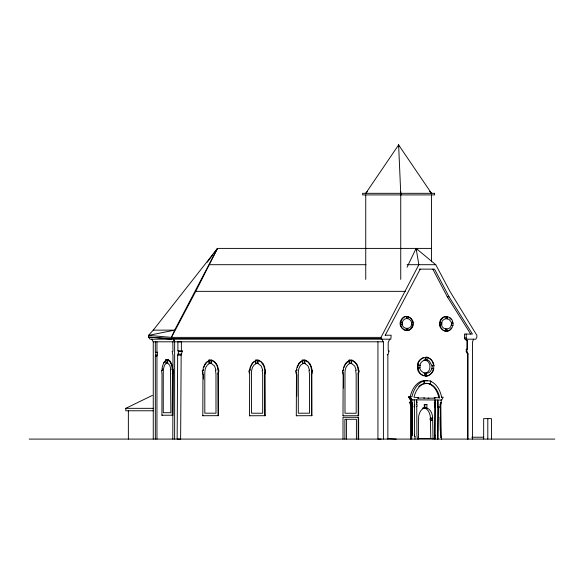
<?xml version="1.0" encoding="UTF-8"?>
<svg xmlns="http://www.w3.org/2000/svg" width="584" height="584" viewBox="0 0 584 584"><rect width="100%" height="100%" fill="white"/><g stroke="black" fill="none" stroke-linecap="round" stroke-linejoin="round"><path stroke-width="0.88" d="M162.476 415.246L161.914 415.246L162.009 374.03L161.534 370.577L162.096 370.278M172.806 439.088L172.988 355.539L172.192 351.386L172.959 351.21L172.82 341.801M203.239 415.72L202.809 415.72L202.955 374.505L202.254 370.752L203.385 370.752A10.235 7.694 -90 0 1 203.487 369.387M203.371 378.987L203.385 374.505L202.955 374.505M249.937 415.757L249.499 415.757L249.645 374.541L248.945 371.088L249.645 370.789A10.235 7.694 -90 0 1 250.353 366.788L252.215 363.328A10.111 7.592 -90 0 1 255.551 360.912M296.738 415.735L296.307 415.735L296.453 374.519L295.752 370.767L296.884 370.767A10.235 7.694 90 0 1 296.979 369.402M296.811 396.025L296.884 374.519L296.453 374.519M343.428 415.771L342.998 415.771L343.144 374.556L342.443 370.803L343.575 370.803A10.235 7.694 90 0 1 343.677 369.446M343.531 387.995L343.575 374.556L343.144 374.556M411.99 407.033L412.567 407.194L412.392 434.956L411.413 436.788L412.041 434.956L411.99 406.749L412.567 406.749L411.881 406.121L411.939 403.741M177.682 355.13L177.142 439.088L180.624 439.088L181.164 355.123L182.201 351.407L182.201 350.86L181.376 350.86L181.376 341.793L177.894 341.801L177.894 350.867L178.719 350.867L178.719 351.415L177.682 355.13L181.164 355.123M398.536 146.701L398.616 144.912L431.481 193.319L429.62 191.318M422.904 408.136L426.802 408.048L426.955 404.595L424.254 404.727L424.407 408.136L423.831 408.245A10.768 7.11 -90 0 0 418.502 418.005L418.874 418.75L418.487 419.217L418.487 439.088M167.002 362.934L167.207 359.569M166.579 362.934C163.162 365.504 163.352 370.052 163.264 373.687L163.264 412.706L170.871 412.727L170.528 369.796L170.915 369.796L169.886 365.518L167.644 362.934L167.856 360.051A10.548 5.387 -90 0 1 169.615 361.284L170.973 363.569A10.797 5.511 90 0 1 172.185 369.628L173.083 369.628L172.813 415.195L161.914 415.246M405.289 330.405C403.099 329.989 398.427 324.675 402.486 324.105C401.668 321.777 403.712 318.696 406.581 318.55L406.435 316.455L407.179 316.389L408.179 316.535L407.749 318.63M444.782 316.725L443.212 317.462L440.84 320.178L440.139 322.456L441.898 322.981L441.57 324.492C441.767 330.055 450.374 330.632 451.271 325.098L451.636 323.281L450.841 321.477L449.067 319.47L447.337 318.806L447.49 316.623M440.759 402.931L440.657 404.135L440.117 404.135L440.591 406.661L439.869 406.661M155.344 439.088L155.344 356.043L156.037 352.269M156.957 439.088L156.957 356.043L157.643 352.269L155.344 352.269L155.344 341.801M425.006 373.242C423.239 380.834 434.642 372.585 433.584 368.701L431.751 368.241C430.335 377.089 417.524 372.658 420.173 365.518C415.02 364.92 421.152 358.036 423.787 357.503M425.006 376.016L425.291 373.242M210.751 363.409L211.058 360.043M257.442 363.445L257.748 360.08M304.249 363.423L304.556 360.058M350.94 363.46L351.247 360.094M406.245 328.434C405.135 333.705 413.706 328.339 412.961 325.032L411.53 324.682C410.873 330.413 401.646 328.909 402.486 324.105M406.303 330.515L406.53 328.434M445.774 329.004L445.541 331.172C449.03 331.88 452.271 328.792 452.761 325.463L453.235 323.886L452.834 322.93C452.826 315.272 440.92 314.301 439.825 321.966C437.321 328.843 447.534 335.194 451.366 328.106M445.833 331.172L446.066 329.004M418.37 364.854C417.363 369.081 419.159 374.183 423.787 375.87M420.173 365.518C419.604 363.095 423.188 359.707 426.123 359.999C431.109 358.926 430.079 367.387 433.949 365.453L433.584 368.701M433.861 368.701L432.036 368.241L432.124 365.912M402.237 322.645L400.828 322.142L401.5 319.952L403.785 317.346L405.289 316.63M400.828 322.142L401.084 324.682M412.362 325.938C409.647 335.669 396.171 327.77 401.15 319.952C404.727 312.44 414.969 318.514 413.238 325.032L411.808 324.682C412.267 321.945 409.895 318.251 406.581 318.55M440.431 322.456L440.11 325.098L440.84 327.595L443.212 330.31L444.782 331.055M441.898 322.981L441.606 322.981C441.964 320.185 444.906 318.156 447.629 318.806M434.489 439.088L434.722 407.471M435.189 439.088L435.43 407.471L434.481 407.471L434.481 407.004L435.43 407.004L435.43 406.442L434.481 406.442L434.481 405.041L435.43 405.041L435.43 404.201L434.606 404.201L434.606 402.989M423.283 383.768A20.403 13.468 -90 0 1 438.832 397.777L439.672 397.777A20.403 13.468 90 0 0 429.751 383.856L430.452 383.856L430.882 381.169L427.634 380.6L423.685 381.06A23.637 15.6 -90 0 0 411.976 396.711L408.588 396.711L408.588 397.084L410.224 399.821L412.289 399.821M437.657 439.088L437.92 407.304M438.015 439.088L438.277 407.304L437.737 407.019L438.277 407.019L438.277 406.464L437.737 406.464L437.737 400.011L438.088 402.259L437.365 402.259L437.365 402.909L438.088 402.909L438.088 406.464M172.813 415.195L172.251 415.195L172.521 369.628M387.864 439.088L387.864 354.795L388.995 351.064L388.199 350.042L388.199 342.465L389.718 339.187M214.145 361.766L216.146 364.044A10.797 8.11 90 0 1 217.927 370.103L218.854 370.103L218.343 373.782L218.452 415.669L218.022 415.669L217.912 373.782L218.416 370.103M256.361 363.445C252.032 365.365 251.324 370.307 251.492 374.198L251.492 413.216L262.683 413.238L262.669 374.176L262.179 370.307L262.749 370.307L261.238 366.029L257.938 363.445L258.245 360.562A10.548 7.928 -90 0 1 260.836 361.795L262.837 364.08A10.797 8.11 -90 0 1 264.618 370.139L265.545 370.139L265.041 373.818L265.143 415.706L264.713 415.706L264.603 373.818L265.114 370.139A10.797 8.11 -90 0 0 263.26 364.095L261.267 361.803A10.548 7.928 -90 0 0 258.675 360.569L257.748 360.562M303.169 363.423C298.84 365.343 298.132 370.285 298.3 374.176L298.3 413.195L309.491 413.216L309.476 374.154L308.98 370.285L309.557 370.285L308.038 366.007L304.738 363.423L305.052 360.54A10.548 7.928 -90 0 1 307.644 361.773L309.644 364.058A10.797 8.11 -90 0 1 311.425 370.117L312.345 370.117L311.841 373.796L311.951 415.684L311.52 415.684L311.411 373.796L311.914 370.117A10.797 8.11 -90 0 0 310.06 364.073L308.075 361.781A10.548 7.928 -90 0 0 305.483 360.547L304.556 360.54M358.101 370.154L359.043 370.154L358.532 373.833L358.642 415.72L358.211 415.72L358.101 373.833L358.613 370.154M433.182 369.146C431.766 379.717 416.297 376.819 417.531 366.686C416.297 356.554 431.766 353.656 433.182 364.226M473.544 339.187L472.551 341.801L472.551 439.088M204.327 366.124L204.59 365.518M251.018 366.161L251.281 365.555M297.825 366.139L298.088 365.533M344.516 366.175L344.779 365.569M153.256 330.135L174.638 330.135L148.518 335.377L171.433 337.384L195.779 291.35L217.496 248.404L153.256 330.135L148.518 335.377L148.518 337.077L171.762 339.187L171.433 337.384L174.638 330.135L217.496 248.404L431.481 248.404M440.409 402.931L441.168 402.559L441.168 400.033L441.657 400.033L443.205 397.193L441.446 397.193M407.048 267.224L416.115 248.404L435.752 264.698L449.921 291.35L476.88 335.377L476.88 337.077L475.829 339.187L465.718 339.187L467.565 341.1L467.565 349.232L466.258 349.232L466.258 351.568L467.434 353.853L467.434 439.088M381.352 339.187L381.024 337.384L418.845 264.698L416.115 248.404L416.918 250.003M385.243 335.216L420.188 269.136M204.889 364.927L205.955 363.292L205.137 363.81L203.655 366.752A10.235 7.694 -90 0 0 202.955 370.752M251.58 364.964L252.646 363.328L252.215 363.328M298.387 364.942L299.446 363.306A10.111 7.592 -90 0 1 299.957 362.708M345.078 364.978L345.407 364.409M400.631 191.508L400.741 193.319L398.616 144.912L365.745 193.319L367.606 191.318M207.254 262.267L212.642 254.974M213.722 253.514L217.496 248.404M302.95 363.423L302.702 360.766A10.111 7.592 -90 0 0 299.008 363.292L297.154 366.767A10.235 7.694 -90 0 0 296.453 370.767M345.757 363.868L346.144 363.35A10.111 7.592 -90 0 1 348.458 361.365M209.671 363.409C205.342 365.328 204.634 370.271 204.802 374.161L204.802 413.18L215.992 413.202L215.978 374.14L215.481 370.271L216.058 370.271L214.54 365.993L211.24 363.409L211.554 360.525A10.548 7.928 90 0 1 214.145 361.759M349.86 363.46C345.531 365.38 344.823 370.322 344.991 374.213L344.991 413.231L356.182 413.26L356.167 374.191L355.671 370.322L356.247 370.322L354.729 366.044L351.437 363.46L351.743 360.576A10.548 7.928 -90 0 1 354.335 361.81L356.335 364.095A10.797 8.11 -90 0 1 358.116 370.154M153.548 410.771L125.808 410.771L125.808 408.34L152.366 395.397M418.056 368.241L419.254 367.723M418.334 368.241L420.13 367.46M400.799 324.682L402.208 324.105M440.402 325.098L441.862 324.492M431.839 365.912L433.949 365.453M411.596 322.937L413.311 322.594M451.344 323.281L453.126 322.93M424.254 404.727L425.78 404.478L425.291 404.478M425.437 360.065C423.926 352.225 435.146 361.678 433.671 365.453M424.021 373.373C431.919 373.3 431.919 360.072 424.021 359.999M446.125 318.718L445.972 316.543L446.745 316.47M418.275 398.171L418.275 397.427L414.012 397.361A20.403 13.468 -90 0 1 424.13 383.768L427.641 383.367L430.452 383.856M441.657 400.033L411.793 399.821L412.231 406.121M422.794 408.106L426.802 408.048M202.809 415.72L218.452 415.669M249.499 415.757L265.143 415.706M296.307 415.735L311.951 415.684M342.998 415.771L358.642 415.72M177.894 350.867L182.201 350.86M178.719 351.415L182.201 351.407M178.208 354.116L181.69 354.116M381.111 439.088L377.936 439.088L377.936 341.801M209.254 264.698L365.993 264.698M406.997 264.698L435.752 264.698M419.327 269.136L434.562 269.136L449.016 296.738L472.434 334.063L464.448 334.063L464.448 337.99L465.258 339.516L467.565 341.1M195.779 291.35L405.362 291.35M432.802 269.136L447.264 296.738L449.016 296.738M446.942 329.033L447.103 331.208M385.177 335.216L391.163 335.216L390.842 339.187L150.066 339.187L148.518 337.077L171.433 338.53L381.024 338.53M171.433 337.384L381.024 337.384M464.448 337.99L466.2 337.99L466.842 339.187M465.258 339.516L465.893 339.516M151.709 339.187L153.256 341.801L383.411 341.801L383.411 439.088M388.367 351.064L388.995 351.064M466.258 351.568L466.886 351.568L468.061 353.853L468.061 439.088M467.434 353.853L468.061 353.853M387.228 354.795L387.864 354.795M155.738 355.108L157.352 355.108M155.344 356.043L156.957 356.043M427.116 357.379L426.926 360.167M167.207 360.051L168.418 360.051A10.548 5.387 90 0 1 170.178 361.284L171.535 363.569A10.797 5.511 -90 0 1 172.747 369.628M165.615 360.277L166.257 360.277A10.111 5.161 90 0 0 163.746 362.803M211.058 360.525L211.985 360.525A10.548 7.928 90 0 1 214.576 361.759M351.247 360.576L352.174 360.576A10.548 7.928 90 0 1 354.765 361.81L356.766 364.095A10.797 8.11 -90 0 1 358.547 370.154M302.205 360.766L302.702 360.766M164.316 362.817L163.754 362.817L162.491 366.277A10.235 5.227 90 0 0 162.009 370.278M167.644 362.934L165.783 362.934L165.564 359.569L168.418 359.569L168.418 360.051M299.015 363.306L299.446 363.306M211.678 363.409L208.963 363.409L208.641 360.043L211.985 360.043L211.985 360.525M258.369 363.445L255.653 363.445L255.332 360.08L258.675 360.08L258.675 360.562M305.169 363.423L302.461 363.423L302.14 360.058L305.483 360.058L305.483 360.54M346.144 363.35L345.327 363.868L343.845 366.803A10.235 7.694 -90 0 0 343.144 370.803M351.867 363.46L349.152 363.46L348.831 360.094L352.174 360.094L352.174 360.576M170.973 363.569L171.535 363.569M216.146 364.044L216.576 364.044A10.797 8.11 -90 0 1 218.358 370.103M309.644 364.058L310.075 364.058M262.837 364.08L263.267 364.08M356.335 364.095L356.766 364.095M161.534 370.577L162.096 370.577M172.521 370.891L173.083 370.891M202.254 371.052L202.684 370.752M248.945 371.088L249.383 370.789M295.752 371.066L296.183 370.767M342.443 371.103L342.874 370.803M218.416 371.366L218.854 371.366M265.114 371.402L265.545 371.402M311.914 371.38L312.345 371.38M358.613 371.417L359.043 371.417M172.346 371.658L172.908 371.658M218.168 372.132L218.598 372.132M264.859 372.169L265.289 372.169M311.666 372.147L312.097 372.147M358.357 372.183L358.788 372.183M202.648 372.548L203.079 372.548M249.339 372.585L249.769 372.585M296.139 372.563L296.577 372.563M172.346 372.621L172.908 372.621M342.837 372.599L343.268 372.599M218.168 373.096L218.598 373.096M264.859 373.132L265.289 373.132M311.666 373.11L312.097 373.11M358.357 373.147L358.788 373.147M172.178 373.307L172.74 373.307M202.648 373.212L203.079 373.212M249.339 373.249L249.769 373.249M296.139 373.227L296.577 373.227M342.837 373.264L343.268 373.264M426.444 373.278L426.634 376.067M217.912 373.782L218.343 373.782M311.411 373.796L311.841 373.796M264.603 373.818L265.041 373.818M358.101 373.833L358.532 373.833M430.882 381.169L430.174 381.169A23.637 15.6 -90 0 1 441.657 397.193M408.588 397.084L410.348 397.084L411.976 399.821M418.275 397.427L417.429 397.427L417.429 398.171L424.568 397.894M434.328 398.171L434.328 397.704L435.175 397.704L435.175 398.171L428.043 398.171M409.552 398.251L411.311 398.251M409.552 398.719L411.311 398.719M414.202 399.836L414.552 404.792M411.793 401.967L409.851 401.967L410.501 404.792L410.501 439.088M416.341 402.099L417.042 402.099L417.042 402.756L416.341 402.756M409.851 402.434L411.005 402.726L411.413 404.792L411.413 436.788M440.438 402.559L441.351 402.559L440.818 405.143L441.19 437.518L440.716 435.248L440.219 407.311M410.092 402.726L411.005 402.726M410.092 403.573L411.005 403.573M410.238 403.741L411.151 403.741M410.238 404.398L411.151 404.398M426.459 404.595L426.955 404.595M410.501 404.792L411.413 404.792M411.786 404.792L412.289 404.77M414.202 404.792L414.742 404.792L414.647 406.092L414.114 406.092M416.341 404.719L417.042 404.719L417.042 406.398L416.341 406.398M411.881 406.121L412.567 406.376M414.114 406.749L414.647 406.749L414.114 406.931M439.869 407.033L440.467 407.033L439.869 407.311M125.808 408.34L153.548 408.34M424.064 408.048L425.115 408.245A10.768 7.11 -90 0 1 430.444 418.005L432.693 418.005L432.693 418.56L429.999 418.56L430.444 420.312L430.78 438.54L433.029 438.54L418.064 438.401M430.138 419.852L432.386 419.852L432.693 420.312L433.036 439.088M430.444 420.312L432.693 420.312M414.26 434.971L415.005 436.788L415.005 439.088M434.722 435.248L435.43 435.248M415.005 436.788L414.392 435.576M441.175 436.788L440.825 437.518L441.548 437.518L441.562 439.088M434.489 437.08L435.189 437.08M471.806 437.219L483.661 437.219M29.2 439.088L554.8 439.088M434.328 397.704L439.672 397.777M387.228 438.606L396.215 439.088M426.313 408.048L427.364 408.245A10.768 7.11 -90 0 1 432.693 418.005M451.271 325.098L453.053 325.463M440.139 322.456L441.606 322.981M401.106 322.142L402.522 322.645M418.086 364.854L419.889 365.518M408.165 316.63L410.961 318.477L412.362 321.098M214.576 361.766L216.576 364.044M449.337 317.462L451.366 319.667M447.264 296.738L470.675 334.063M173.338 339.187L174.638 341.801L174.638 439.088M382.053 339.187L383.104 341.801M173.587 339.187L174.638 341.801M424.385 381.06L424.831 383.768M423.685 381.06L424.13 383.768M452.359 321.966L452.505 323.244M412.574 321.674L412.713 322.901M432.24 418.56L432.386 419.852M349.758 360.094L349.823 360.803M349.393 360.803L349.641 363.46M303.067 360.058L303.132 360.766M256.259 360.08L256.325 360.788M255.982 361.671L256.15 363.445M209.568 360.043L209.634 360.751M209.284 361.635L209.452 363.409M446.264 316.543L446.417 318.718M406.712 316.455L406.865 318.55M425.532 357.269L425.721 360.065M166.776 359.569L166.82 360.277M424.743 404.727L424.896 408.136M440.044 417.224L440.285 430.744M414.465 406.931L414.611 434.971M491.443 439.088L491.443 418.626L483.661 418.626L483.661 439.088M487.801 418.626L487.801 439.088M466.937 341.1L466.886 351.568M466.2 334.063L466.2 337.99M440.467 404.135L440.467 404.697M440.241 404.697L440.219 407.033M437.92 406.464L437.92 407.019M435.306 404.201L435.306 402.989L434.292 402.989L434.292 402.332L435.43 402.332L435.43 399.996L434.722 399.996L434.722 402.332M435.182 405.041L435.182 406.442M435.182 407.004L435.182 407.471M435 402.332L435 402.989M434.722 404.201L434.722 405.041M434.722 406.442L434.722 407.004M431.481 194.91L431.481 261.8M430.444 418.005L430.444 418.56M428.882 398.171L423.721 398.171M417.399 439.088L416.91 435.182L416.735 406.398M416.735 399.858L416.735 402.099M416.735 402.756L416.735 404.719M414.465 406.092L414.465 406.749M412.209 406.376L412.209 406.749M412.107 403.741L412.107 402.529L411.443 402.529L411.443 401.967M411.764 436.788L411.764 439.088M410.764 401.967L410.764 402.434M410.53 399.821L410.53 401.967M410.348 396.711L410.348 397.084M400.945 193.319L400.945 194.91M400.741 194.91L400.741 279.407M398.616 144.912L398.616 146.642M365.745 194.91L365.745 279.407M358.642 439.088L358.642 417.312L342.998 417.312L342.998 439.088M358.211 417.312L358.211 439.088M356.408 439.088L356.408 419.276L344.888 419.276L344.888 439.088M346.553 419.276L346.553 439.088M156.957 341.801L156.957 352.269M153.256 341.801L153.256 439.088M128.363 410.771L128.363 439.088M410.224 396.711A23.637 15.6 -90 0 1 427.619 380.929M418.713 386.564A20.403 13.468 -90 0 1 422.597 384.009M250.076 370.789A10.235 7.694 90 0 1 250.281 368.752M250.58 367.431A10.235 7.694 90 0 1 250.784 366.788M252.887 363.014A10.111 7.592 -90 0 1 253.157 362.73M253.427 362.46A10.111 7.592 -90 0 1 254.96 361.35M255.296 361.182A10.111 7.592 -90 0 1 255.631 361.036M297.387 367.409A10.235 7.694 90 0 1 297.592 366.767M300.234 362.438A10.111 7.592 -90 0 1 301.767 361.328M203.889 367.394A10.235 7.694 -90 0 1 204.093 366.752M206.196 362.978A10.111 7.592 90 0 1 206.459 362.693M206.736 362.423A10.111 7.592 90 0 1 208.269 361.313M208.605 361.146A10.111 7.592 90 0 1 208.941 361M205.51 363.277A10.111 7.592 -90 0 1 208.853 360.875M164.484 362.503A10.111 5.161 90 0 1 165.046 361.693M165.454 361.226A10.111 5.161 90 0 1 166.119 360.671M162.593 369.599A10.235 5.227 -90 0 1 162.637 368.913M344.078 367.445A10.235 7.694 90 0 1 344.283 366.81M345.699 363.328A10.111 7.592 -90 0 1 349.042 360.927M434.613 193.319L362.613 193.319L362.613 194.91L434.613 194.91L434.613 193.319M407.654 328.464L407.8 330.559L407.654 328.464"/></g></svg>
